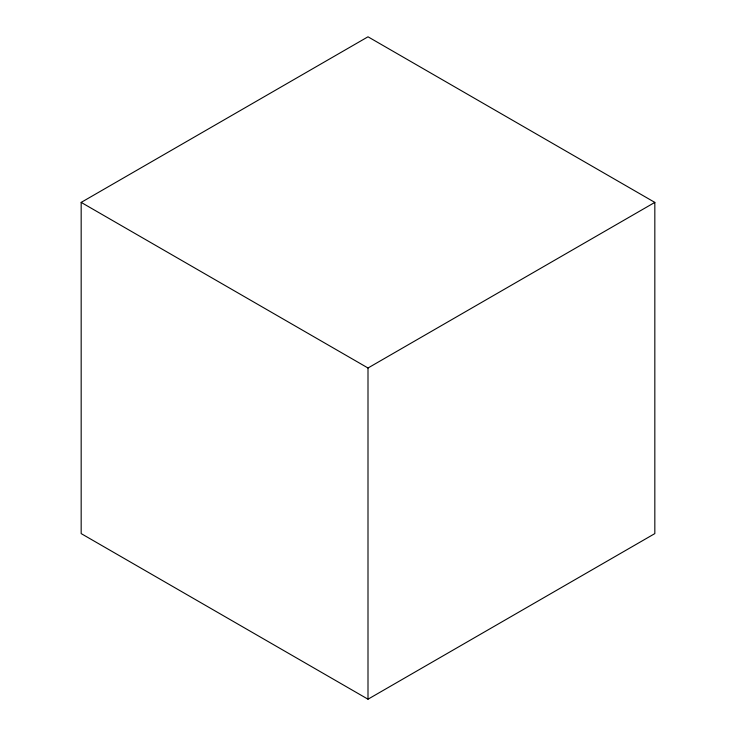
<?xml version="1.0" encoding="UTF-8"?>
<svg xmlns="http://www.w3.org/2000/svg" width="736" height="736" viewBox="0 0 736 736"><rect width="100%" height="100%" fill="white"/><g stroke="black" fill="none" stroke-linecap="round" stroke-linejoin="round"><path stroke-width="1.1" d="M81.172 202.4L368 36.8L654.828 202.4L654.828 533.6L368 699.2L81.172 533.6L81.172 202.4L368 368L654.828 202.4M368 368L368 699.2"/></g></svg>
